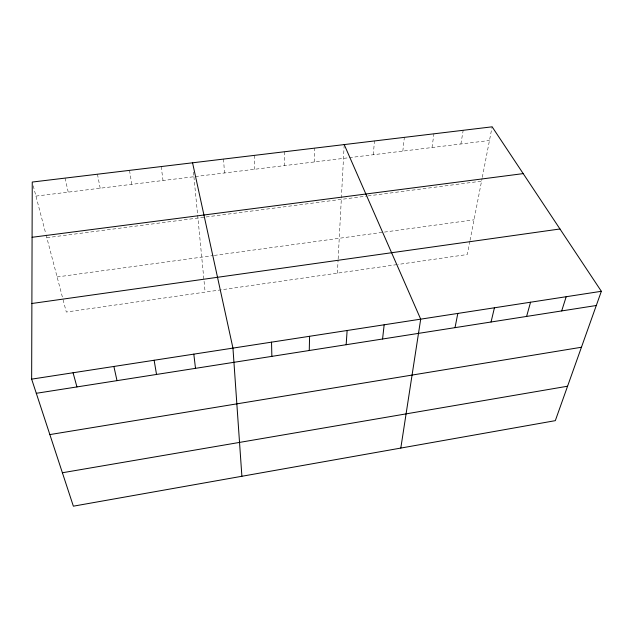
<?xml version="1.0" encoding="UTF-8"?>
<svg xmlns="http://www.w3.org/2000/svg" width="633" height="633" viewBox="0 0 633 633"><rect width="100%" height="100%" fill="white"/><g stroke="black" fill="none" stroke-linecap="round" stroke-linejoin="round"><path stroke-width="0.47" stroke-dasharray="3.17 2.37" d="M314.205 161.977L314.538 148.146M337.389 273.155L338.093 259.854M338.149 258.905L344.154 145.574M373.312 154.729L374.451 140.953M402.825 151.105L404.352 137.361M432.015 147.529L433.929 133.808M460.895 143.992L463.182 130.295M469.868 241.268L467.289 254.521L397.801 264.491M470.05 240.326L482.117 178.3M482.299 177.351L492.126 126.822M396.836 264.626L66.307 312.037L62.802 298.673M57.12 276.961L213.337 255.542M214.302 255.416L474.046 219.801M46.826 237.684L367.077 196.032M368.034 195.913L481.563 181.149M35.931 196.095L489.467 140.486M33.233 185.793L45.861 233.988M46.098 234.914L62.556 297.716M65.041 178.11L68.237 192.131M97.458 174.217L100.18 188.215M129.52 170.372L131.767 184.345M161.217 166.566L163.013 180.508M193.461 172.081L193.825 175.792M193.912 176.726L197.551 214.183M197.646 215.149L205.124 292.122M223.56 159.073L224.478 172.975M254.221 155.394L254.711 169.272M284.541 151.754L284.621 165.601"/><path stroke-width="0.95" d="M31.65 379.143L32.251 182.051L492.126 126.822L601.35 291.299L555.315 420.652L73.365 506.178L31.65 379.143L601.35 291.299M309.26 350.5L309.592 336.289M346.164 344.716L347.129 330.497M382.569 339.011L384.16 324.792M400.808 448.069L420.692 319.159L344.21 144.585M455.024 327.649L457.817 313.43M491.05 321.999L494.436 307.788M526.601 316.429L530.557 302.218M561.677 310.93L566.195 296.727M62.39 472.756L567.572 386.217M49.857 434.586L581.442 347.248M36.295 393.299L596.294 305.502M31.879 303.492L559.96 228.98M32.085 237.288L523.198 173.616M73.064 372.758L76.941 386.921M113.885 366.467L117.01 380.639M192.559 162.8L232.952 348.11L241.893 476.269M154.136 360.256L156.525 374.443M193.817 354.14L195.502 368.335M271.533 342.16L271.858 356.363"/></g></svg>
